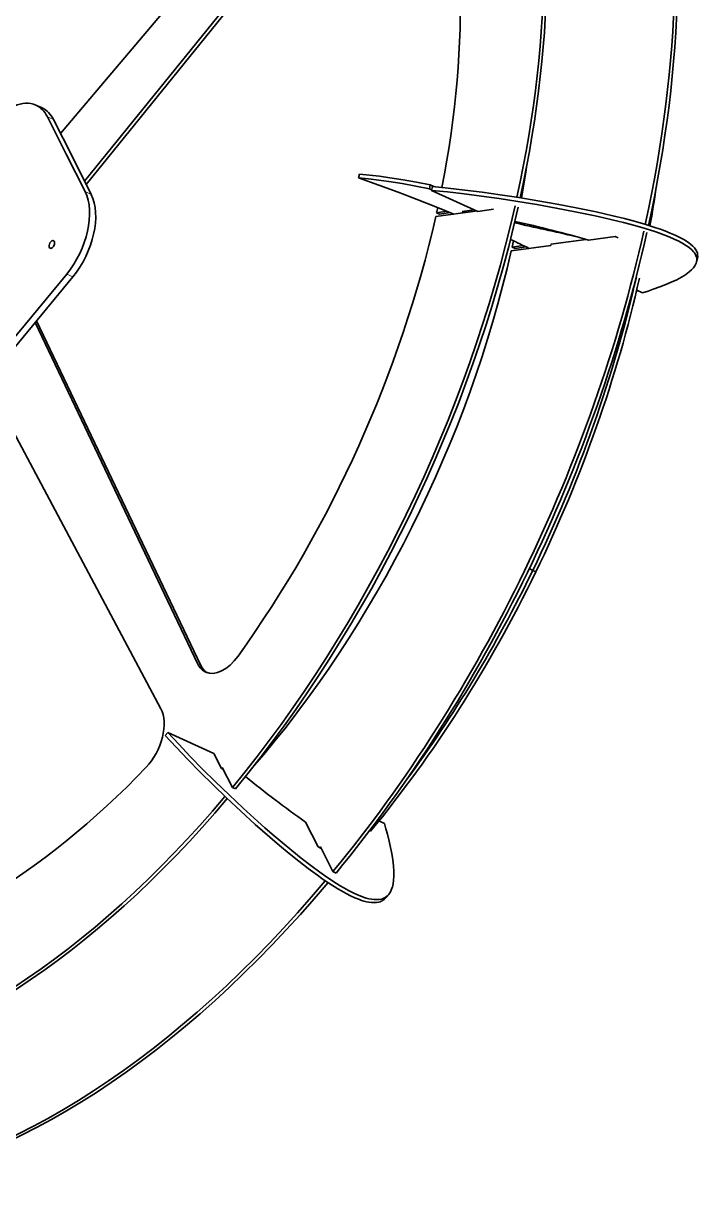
# Model space of a CAD drawing. Extents: x 95 to 1141, y 12 to 831.
# Drawn here: x 297.9 to 352.1, y 283.6 to 377.2 of the extents above; entities that cross this region are included whole.
import ezdxf

# ---------------------------------------------------------------- set-up
doc = ezdxf.new("R2010")
doc.units = 0

msp = doc.modelspace()

# ---------------------------------------------------------------- linework, layer by layer
at = {"color": 7, "lineweight": 35}
for p, q in [((300.902, 368.338), (325.831, 397.801)), ((302.843, 364.488), (327.335, 394.817)), ((302.973, 364.23), (327.582, 394.704)), ((298.861, 353.139), (311.94, 325.7)), ((298.984, 353.287), (312.187, 325.588)), ((294.959, 348.419), (308.971, 322.109))]:
    msp.add_line(p, q, dxfattribs=at)
at = {"color": 7, "lineweight": 35, "ltscale": 0.013586}
msp.add_line((299.423, 370.382), (298.929, 370.607), dxfattribs=at)
at = {"color": 7, "lineweight": 13, "ltscale": 0.013586}
for p, q in [((300.341, 369.451), (299.846, 369.677)), ((303.372, 363.437), (302.878, 363.663)), ((301.896, 356.811), (301.402, 357.036))]:
    msp.add_line(p, q, dxfattribs=at)
at = {"color": 7, "lineweight": 35, "ltscale": 0.084185}
for p, q in [((299.846, 369.677), (301.362, 366.67)), ((300.341, 369.451), (301.856, 366.444))]:
    msp.add_line(p, q, dxfattribs=at)
at = {"color": 7, "lineweight": 35, "ltscale": 0.084184}
for p, q in [((302.878, 363.663), (301.362, 366.67)), ((303.372, 363.437), (301.856, 366.444))]:
    msp.add_line(p, q, dxfattribs=at)
at = {"color": 7, "lineweight": 35, "ltscale": 0.008}
for p, q in [((324.919, 365.074), (324.849, 364.762)), ((330.601, 364.198), (330.531, 363.886)), ((330.779, 364.071), (330.709, 363.759))]:
    msp.add_line(p, q, dxfattribs=at)
at = {"color": 7, "lineweight": 35, "ltscale": 0.008324}
msp.add_line((330.904, 364.06), (330.601, 364.198), dxfattribs=at)
at = {"color": 7, "lineweight": 35, "ltscale": 0.005139}
msp.add_line((330.718, 363.801), (330.531, 363.886), dxfattribs=at)
at = {"color": 7, "lineweight": 35, "ltscale": 0.101893}
for p, q in [((334.418, 362.068), (330.709, 363.759)), ((313.231, 318.518), (309.523, 320.208))]:
    msp.add_line(p, q, dxfattribs=at)
at = {"color": 7, "lineweight": 35, "ltscale": 0.024829}
msp.add_line((333.178, 362.051), (334.162, 362.185), dxfattribs=at)
at = {"color": 7, "lineweight": 35, "ltscale": 0.001494}
msp.add_line((334.242, 362.148), (334.229, 362.09), dxfattribs=at)
at = {"color": 7, "lineweight": 35, "ltscale": 0.032151}
msp.add_line((335.692, 362.241), (334.418, 362.068), dxfattribs=at)
at = {"color": 7, "lineweight": 35, "ltscale": 0.080398}
msp.add_line((334.229, 362.09), (331.042, 361.657), dxfattribs=at)
at = {"color": 7, "lineweight": 35, "ltscale": 0.020971}
msp.add_line((331.112, 361.969), (331.943, 362.082), dxfattribs=at)
at = {"color": 7, "lineweight": 35, "ltscale": 0.006792}
for p, q in [((331.112, 361.969), (331.359, 361.856)), ((338.836, 333.216), (339.083, 333.103)), ((338.836, 333.216), (339.083, 333.103)), ((321.837, 310.889), (321.59, 311.002))]:
    msp.add_line(p, q, dxfattribs=at)
at = {"color": 7, "lineweight": 35, "ltscale": 0.021462}
msp.add_line((331.359, 361.856), (332.21, 361.972), dxfattribs=at)
at = {"color": 7, "lineweight": 35, "ltscale": 0.004837}
msp.add_line((333.354, 361.971), (333.178, 362.051), dxfattribs=at)
at = {"color": 7, "lineweight": 35, "ltscale": 0.002751}
for p, q in [((333.458, 362.089), (333.434, 361.982)), ((340.311, 359.436), (340.287, 359.328))]:
    msp.add_line(p, q, dxfattribs=at)
at = {"color": 7, "lineweight": 35, "ltscale": 0.080415}
msp.add_line((337.1, 358.895), (340.287, 359.328), dxfattribs=at)
at = {"color": 7, "lineweight": 35, "ltscale": 0.022723}
msp.add_line((337.17, 359.208), (338.07, 359.33), dxfattribs=at)
at = {"color": 7, "lineweight": 35, "ltscale": 0.071715}
msp.add_line((340.297, 359.434), (343.14, 359.82), dxfattribs=at)
at = {"color": 7, "lineweight": 35, "ltscale": 0.000343111}
msp.add_line((340.31, 359.428), (340.297, 359.434), dxfattribs=at)
at = {"color": 7, "lineweight": 35, "ltscale": 0.053608}
msp.add_line((345.45, 360.055), (343.325, 359.767), dxfattribs=at)
at = {"color": 7, "lineweight": 35, "ltscale": 0.006793}
for p, q in [((345.697, 359.943), (345.45, 360.055)), ((337.17, 359.208), (337.417, 359.095)), ((322.786, 309.016), (323.033, 308.903))]:
    msp.add_line(p, q, dxfattribs=at)
at = {"color": 7, "lineweight": 35, "ltscale": 0.022331}
msp.add_line((337.417, 359.095), (338.302, 359.215), dxfattribs=at)
at = {"color": 7, "lineweight": 35, "ltscale": 0.008001}
msp.add_line((352.068, 358.326), (351.999, 358.014), dxfattribs=at)
at = {"color": 7, "lineweight": 35, "ltscale": 0.478168}
msp.add_line((301.402, 357.036), (289.216, 342.294), dxfattribs=at)
at = {"color": 7, "lineweight": 35, "ltscale": 0.478892}
msp.add_line((301.896, 356.811), (289.692, 342.046), dxfattribs=at)
at = {"color": 7, "lineweight": 35, "ltscale": 0.003689}
msp.add_line((347.166, 355.666), (347.312, 355.686), dxfattribs=at)
at = {"color": 7, "lineweight": 35, "ltscale": 0.013066}
msp.add_line((347.185, 355.745), (347.66, 355.528), dxfattribs=at)
at = {"color": 7, "lineweight": 35, "ltscale": 0.00792}
msp.add_line((338.836, 333.216), (338.558, 333.368), dxfattribs=at)
msp.add_line((338.836, 333.216), (338.558, 333.368), dxfattribs=at)
at = {"color": 7, "lineweight": 13, "ltscale": 0.006792}
msp.add_line((311.94, 325.7), (312.187, 325.588), dxfattribs=at)
at = {"color": 7, "lineweight": 35, "ltscale": 0.007826}
for p, q in [((309.523, 320.208), (309.323, 319.967)), ((327.264, 307.19), (327.064, 306.949))]:
    msp.add_line(p, q, dxfattribs=at)
at = {"color": 7, "lineweight": 35, "ltscale": 0.03366}
msp.add_line((313.837, 317.315), (313.231, 318.518), dxfattribs=at)
at = {"color": 7, "lineweight": 35, "ltscale": 0.002443}
msp.add_line((313.837, 317.315), (313.9, 317.39), dxfattribs=at)
at = {"color": 7, "lineweight": 35, "ltscale": 0.003575}
msp.add_line((313.967, 317.256), (313.837, 317.315), dxfattribs=at)
at = {"color": 7, "lineweight": 35, "ltscale": 0.044898}
msp.add_line((314.708, 315.787), (313.9, 317.39), dxfattribs=at)
at = {"color": 7, "lineweight": 35, "ltscale": 0.006794}
msp.add_line((314.708, 315.787), (314.955, 315.674), dxfattribs=at)
at = {"color": 7, "lineweight": 35, "ltscale": 0.056124}
msp.add_line((321.59, 311.002), (320.579, 313.006), dxfattribs=at)
at = {"color": 7, "lineweight": 35, "ltscale": 0.011965}
msp.add_line((326.484, 313.093), (326.919, 312.895), dxfattribs=at)
at = {"color": 7, "lineweight": 35, "ltscale": 0.002338}
msp.add_line((325.727, 312.307), (325.812, 312.268), dxfattribs=at)
at = {"color": 7, "lineweight": 35, "ltscale": 0.002438}
msp.add_line((321.713, 310.945), (321.776, 311.02), dxfattribs=at)
at = {"color": 7, "lineweight": 35, "ltscale": 0.056123}
msp.add_line((322.786, 309.016), (321.776, 311.02), dxfattribs=at)
at = {"color": 7, "lineweight": 35}
for points in [[(330.601, 364.198), (329.504, 364.418), (328.421, 364.613), (327.353, 364.781), (326.533, 364.894), (325.722, 364.992), (324.919, 365.074)], [(330.531, 363.886), (329.434, 364.106), (328.352, 364.3), (327.283, 364.469), (326.463, 364.582), (325.652, 364.68), (324.849, 364.762)], [(332.492, 361.853), (331.049, 362.444), (329.563, 363.03), (328.035, 363.612), (326.463, 364.189), (324.849, 364.762)], [(352.068, 358.326), (352.086, 358.456), (352.083, 358.586), (352.057, 358.715), (352.011, 358.843), (351.943, 358.971), (351.89, 359.051), (351.829, 359.13), (351.682, 359.288), (351.504, 359.444), (351.386, 359.535), (351.258, 359.626), (350.97, 359.806), (350.643, 359.984), (350.277, 360.16), (349.874, 360.335), (349.436, 360.508), (349.086, 360.636), (348.717, 360.763), (347.93, 361.013), (347.093, 361.254), (346.205, 361.489), (345.275, 361.718), (344.608, 361.872), (343.929, 362.023), (343.125, 362.194), (342.312, 362.359), (340.788, 362.651), (339.237, 362.927), (337.71, 363.18), (336.221, 363.408), (334.779, 363.612), (333.389, 363.79), (332.055, 363.943), (330.779, 364.071)], [(351.999, 358.014), (352.017, 358.144), (352.013, 358.274), (351.988, 358.403), (351.941, 358.531), (351.873, 358.659), (351.82, 358.738), (351.759, 358.818), (351.613, 358.975), (351.435, 359.132), (351.317, 359.223), (351.188, 359.313), (350.901, 359.493), (350.573, 359.672), (350.207, 359.848), (349.805, 360.023), (349.367, 360.195), (349.016, 360.323), (348.648, 360.45), (347.861, 360.7), (347.024, 360.941), (346.136, 361.177), (345.205, 361.405), (344.539, 361.56), (343.859, 361.711), (343.056, 361.881), (342.243, 362.047), (340.718, 362.339), (339.168, 362.615), (337.641, 362.867), (336.151, 363.096), (334.709, 363.3), (333.32, 363.478), (331.986, 363.631), (330.709, 363.759)], [(347.66, 355.528), (348.103, 355.67), (348.522, 355.812), (349.044, 356.001), (349.524, 356.189), (349.961, 356.376), (350.402, 356.585), (350.789, 356.793), (350.966, 356.898), (351.129, 357.003), (351.273, 357.104), (351.404, 357.205), (351.59, 357.368), (351.742, 357.531), (351.806, 357.612), (351.861, 357.693), (351.922, 357.8), (351.968, 357.907), (351.999, 358.014)], [(327.264, 307.19), (327.184, 307.103), (327.097, 307.025), (327.003, 306.958), (326.928, 306.915), (326.849, 306.877), (326.767, 306.844), (326.68, 306.818), (326.497, 306.781), (326.298, 306.767), (326.086, 306.774), (325.888, 306.798), (325.68, 306.839), (325.461, 306.895), (325.291, 306.947), (325.115, 307.008), (324.746, 307.156), (324.401, 307.315), (324.04, 307.499), (323.664, 307.707), (323.372, 307.878), (323.073, 308.062), (322.454, 308.466), (322.102, 308.708), (321.742, 308.963), (321.005, 309.508), (320.247, 310.093), (319.476, 310.713), (318.696, 311.36), (317.913, 312.028), (317.328, 312.539), (316.746, 313.055), (315.577, 314.117), (314.443, 315.179), (313.353, 316.229), (312.313, 317.26), (311.327, 318.269), (310.396, 319.252), (309.523, 320.208)], [(327.064, 306.949), (326.984, 306.862), (326.897, 306.784), (326.803, 306.717), (326.728, 306.673), (326.65, 306.635), (326.567, 306.603), (326.481, 306.577), (326.297, 306.54), (326.099, 306.526), (325.886, 306.533), (325.689, 306.557), (325.481, 306.597), (325.262, 306.653), (325.091, 306.706), (324.915, 306.767), (324.547, 306.914), (324.201, 307.073), (323.84, 307.257), (323.464, 307.465), (323.173, 307.637), (322.874, 307.821), (322.255, 308.225), (321.902, 308.467), (321.543, 308.722), (320.805, 309.266), (320.048, 309.852), (319.276, 310.472), (318.496, 311.119), (317.714, 311.787), (317.129, 312.298), (316.547, 312.814), (315.378, 313.876), (314.244, 314.937), (313.154, 315.988), (312.114, 317.019), (311.128, 318.028), (310.197, 319.01), (309.323, 319.967)], [(326.919, 312.895), (327.046, 312.448), (327.162, 312.018), (327.297, 311.471), (327.412, 310.955), (327.507, 310.469), (327.589, 309.958), (327.644, 309.487), (327.674, 309.053), (327.679, 308.851), (327.677, 308.658), (327.659, 308.339), (327.62, 308.049), (327.593, 307.916), (327.561, 307.79), (327.503, 307.615), (327.435, 307.457), (327.355, 307.315), (327.264, 307.19)]]:
    msp.add_lwpolyline(points, dxfattribs=at)
for centre, radius, start, end in [((316.717, 267.011), 96.497, 73.99367, 77.62291), ((-57.1, -1420.12), 1824.431, 77.355335, 77.513017), ((300.59, 283.26), 84.802, 63.40888, 64.53629), ((365.452, 377.099), 78.24, 230.57185, 235.00321)]:
    msp.add_arc(centre, radius, start, end, dxfattribs=at)
for centre, major_axis, start_param, end_param in [((293.895, 356.762), (-28.346, -62.177), 1.92931, 3.141579), ((294.142, 356.649), (-28.346, -62.177), 1.930417, 3.141579), ((299.952, 354), (-31.112, -68.243), 1.928733, 2.482432), ((300.199, 353.887), (-31.112, -68.243), 1.929231, 2.482432), ((293.895, 356.762), (-24.198, -53.078), 1.961181, 2.600631), ((296.855, 366.057), (2.074, 4.549), 0.00002, 1.135728), ((296.855, 366.057), (2.074, 4.549), 5.848117, 6.283205), ((297.349, 365.832), (2.074, 4.549), 5.848117, 6.283205), ((299.952, 354), (-24.198, -53.078), 1.996291, 2.043551), ((306.009, 351.239), (-26.963, -59.144), 1.987807, 2.039594), ((299.886, 360.043), (2.074, 4.549), 4.277321, 5.848117), ((300.38, 359.818), (2.074, 4.549), 4.277321, 5.848117), ((293.895, 356.762), (-28.346, -62.177), 1.138167, 1.918688), ((294.142, 356.649), (-28.346, -62.177), 1.138167, 1.918688), ((293.895, 356.762), (-24.198, -53.078), 1.923984, 1.93155), ((293.895, 356.762), (-24.198, -53.078), 1.241623, 1.918269), ((299.952, 354), (-31.112, -68.243), 1.137951, 1.921127), ((300.199, 353.887), (-31.112, -68.243), 1.137951, 1.921127), ((300.205, 359.411), (0.138, 0.303), 0.35033, 3.141606), ((300.205, 359.411), (0.138, 0.303), 3.141606, 6.283199), ((300.205, 359.411), (0.138, 0.303), 0.000014, 0.35033), ((299.952, 354), (-24.198, -53.078), 1.923984, 1.933251), ((299.952, 354), (-24.198, -53.078), 1.098141, 1.918269), ((305.762, 351.351), (-26.963, -59.144), 1.527994, 1.918563), ((306.009, 351.239), (-26.963, -59.144), 1.527994, 1.918563), ((306.009, 351.239), (-26.963, -59.144), 1.138293, 1.527994), ((305.762, 351.351), (-26.963, -59.144), 1.220178, 1.527994), ((313.951, 328.078), (-1.383, -3.033), 5.830664, 6.28323), ((313.951, 328.078), (-1.383, -3.033), 0.000045, 1.241623), ((314.199, 327.965), (-1.383, -3.033), 5.830664, 6.213094), ((306.995, 319.662), (-1.383, -3.033), 1.029834, 2.723978), ((293.895, 356.762), (-24.198, -53.078), 0.353187, 1.029834), ((293.895, 356.762), (-28.346, -62.177), 0.352769, 1.123543), ((294.142, 356.649), (-28.346, -62.177), 0.352769, 1.122153), ((299.952, 354), (-31.112, -68.243), 0.352553, 1.124341), ((300.199, 353.887), (-31.112, -68.243), 0.352553, 1.123704)]:
    msp.add_ellipse(centre, major_axis=major_axis, ratio=0.579254, start_param=start_param, end_param=end_param, dxfattribs=at)

doc.saveas('drawing.dxf')
